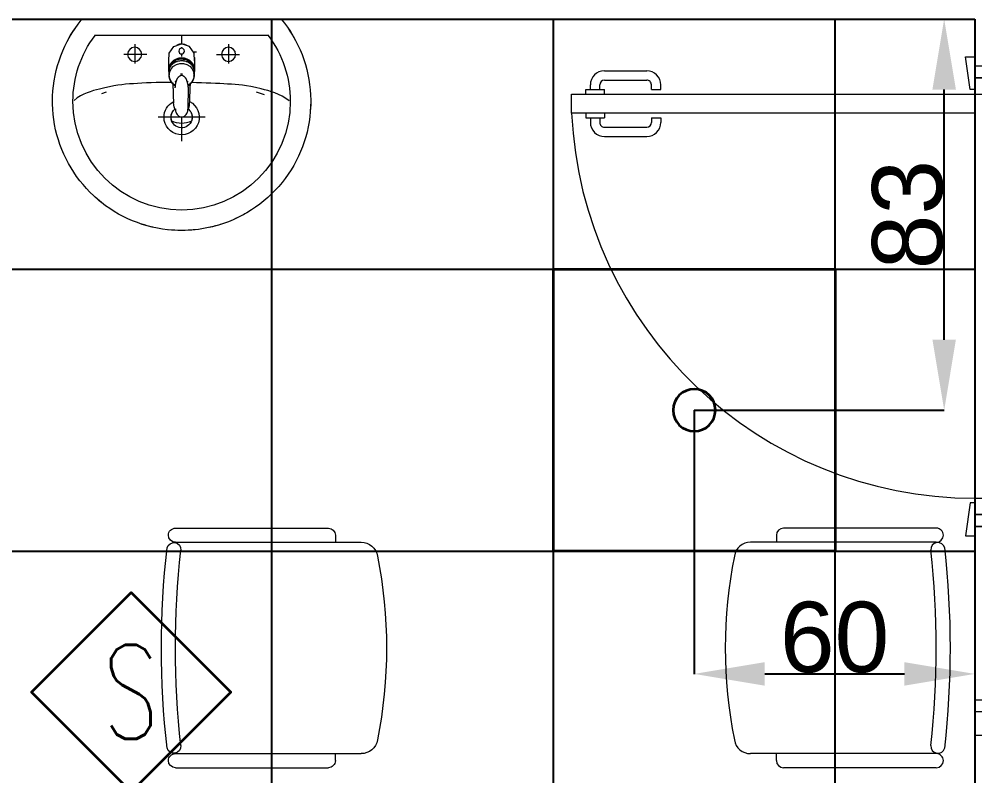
# Model space of a CAD drawing. Header units: inches. Extents: x -12418 to 57169, y -29325 to 19878.
# Drawn here: x 15662 to 17698, y -8879 to -7267 of the extents above; entities that cross this region are included whole.
import ezdxf
from ezdxf.enums import TextEntityAlignment as Align

# ---------------------------------------------------------------- set-up
doc = ezdxf.new("R2010")
doc.units = ezdxf.units.IN
doc.header["$LTSCALE"] = 25
doc.header["$MEASUREMENT"] = 0
doc.header["$PDMODE"] = 3
doc.layers.get('0').update_dxf_attribs({"color": 8})
doc.layers.get('Defpoints').update_dxf_attribs({"color": 8})
for name, color, linetype, lineweight in [('00-Ground Floor$0$Aluminum', 251, 'Continuous', 5), ('00-Ground Floor$0$LOADING', 253, 'Continuous', 5), ('00-Ground Floor$0$P-SANR-FIXT', 6, 'Continuous', 18), ('00-Ground Floor$0$P-SANR-FIXT-1', 6, 'Continuous', 13), ('00-Ground Floor$0$Walls', 251, 'Continuous', 5), ('00-Ground Floor$0$Wooden Joinery', 251, 'Continuous', 5), ('E-DIM', 6, 'Continuous', 18), ('E-LITE-CIRC-NUMB', 6, 'Continuous', 25), ('E-LITE-CLNG', 150, 'Continuous', 35), ('E-LITE-CTRL', 6, 'Continuous', 25), ('F-ALRM-CLNG @ 100', 33, 'Continuous', 35)]:
    doc.layers.add(name, color=color, linetype=linetype, lineweight=lineweight)
doc.layers.add('00-Ground Floor$0$False Ceiling', color=251, linetype='Continuous')
doc.styles.add('DC_Simplex', font='SIMPLEX.shx', dxfattribs={"width": 0.7})
doc.styles.get("Standard").update_dxf_attribs({"font": 'arial.ttf'})
doc.dimstyles.get("Standard").update_dxf_attribs({"dimtxt": 150, "dimasz": 150, "dimexe": 0.18, "dimexo": 0.0625, "dimgap": 1, "dimtad": 1, "dimdec": 0, "dimlfac": 0.1, "dimzin": 0, "dimdsep": 46, "dimtxsty": 'Standard', "dimcen": 0.09, "dimclrd": 256, "dimclrt": 7, "dimadec": 0, "dimazin": 0, "dimtfac": 1, "dimtdec": 0, "dimtofl": 0, "dimtmove": 0, "dimatfit": 3, "dimfxl": 1, "dimtolj": 1, "dimtzin": 0, "dimarcsym": 0})

# ---------------------------------------------------------------- blocks, each defined once
blk = doc.blocks.new('00-Ground Floor$0$A$C72370EFE')
at = {"layer": '00-Ground Floor$0$Wooden Joinery'}
for p, q in [((-0.01, -0.04), (-0.02, -0.04)), ((-0.01, -0.03), (-0.01, -0.07)), ((0, -0.03), (-0.01, -0.03)), ((0.04, -0.03), (0.05, -0.03)), ((0.05, -0.03), (0.05, -0.07)), ((0.05, -0.04), (0.06, -0.04)), ((-0.01, -0.06), (-0.02, -0.06)), ((0.05, -0.06), (0.06, -0.06)), ((-0.05, -0.07), (-0.05, -0.16)), ((-0.03, -0.07), (-0.03, -0.16)), ((0, -0.07), (-0.01, -0.07)), ((0.04, -0.07), (0.05, -0.07)), ((0.07, -0.07), (0.07, -0.16)), ((0.09, -0.07), (0.09, -0.16)), ((-0.01, -0.17), (-0.02, -0.17)), ((-0.01, -0.17), (-0.01, -0.19)), ((0.05, -0.17), (0.06, -0.17)), ((0.05, -0.17), (0.05, -0.19)), ((-0.01, -0.19), (-0.02, -0.19)), ((0.05, -0.19), (0.06, -0.19))]:
    blk.add_line(p, q, dxfattribs=at)
for centre, radius, start, end in [((-0.02, -0.07), 0.03, 90, 180), ((0.06, -0.07), 0.03, 0, 90), ((-0.02, -0.07), 0.01, 90, 180), ((0.06, -0.07), 0.01, 0, 90), ((-0.02, -0.16), 0.03, 180, 270), ((-0.02, -0.16), 0.01, 180, 270), ((0.06, -0.16), 0.01, 270, 0), ((0.06, -0.16), 0.03, 270, 0)]:
    blk.add_arc(centre, radius, start, end, dxfattribs=at)
blk = doc.blocks.new('00-Ground Floor$0$A$C5DAD61B4')
at = {"layer": '00-Ground Floor$0$Wooden Joinery'}
for points in [[(80, 959.1), (80, 969.1), (10, 979.1), (10, 959.1)], [(940, 959.1), (940, 969.1), (1010, 979.1), (1010, 959.1)], [(70, 859.1), (70, 849.1), (0, 839.1), (0, 859.1)], [(120, 859.1), (120, 0), (80, 0), (80, 859.1)], [(950, 859.1), (950, 849.1), (1020, 839.1), (1020, 859.1)]]:
    blk.add_lwpolyline(points, close=True, dxfattribs=at)
for points in [[(45, 859.1), (45, 959.1), (20, 959.1), (20, 859.1), (45, 859.1)], [(45, 859.1), (80, 859.1), (80, 899.1), (90, 899.1), (90, 959.1), (45, 959.1), (45, 859.1)], [(975, 859.1), (940, 859.1), (940, 899.1), (930, 899.1), (930, 959.1), (975, 959.1), (975, 859.1)], [(975, 859.1), (975, 959.1), (1000, 959.1), (1000, 859.1), (975, 859.1)]]:
    blk.add_lwpolyline(points, dxfattribs=at)
blk.add_arc((80, 859.1), 860, 272.666, 0, dxfattribs=at)
at = {"layer": '00-Ground Floor$0$Wooden Joinery', "xscale": 999.9999999998854, "yscale": 999.9999999998854, "zscale": 999.9999999998854, "rotation": 180}
blk.add_blockref('00-Ground Floor$0$A$C72370EFE', (120, 0), dxfattribs=at)
blk = doc.blocks.new('00-Ground Floor$0$FP_138-161_A_00_GFL_-0_080_Einreichung_Grundrisse_100')
at = {"layer": '00-Ground Floor$0$P-SANR-FIXT'}
blk.add_line((-0.0044, -0.0019), (-0.0045, -0.0021), dxfattribs=at)
at = {"layer": '00-Ground Floor$0$P-SANR-FIXT', "flags": 128}
blk.add_lwpolyline([(-0.0057, -0.0037), (-0.0058, -0.0039), (-0.006, -0.004)], dxfattribs=at)
blk = doc.blocks.new('00-Ground Floor$0$FP_139-161_A_00_GFL_-0_080_Einreichung_Grundrisse_100')
at = {"layer": '00-Ground Floor$0$P-SANR-FIXT'}
blk.add_line((0.0045, -0.0022), (0.0044, -0.002), dxfattribs=at)
at = {"layer": '00-Ground Floor$0$P-SANR-FIXT', "flags": 128}
blk.add_lwpolyline([(0.006, -0.004), (0.0059, -0.0039), (0.0057, -0.0038)], dxfattribs=at)
blk = doc.blocks.new('00-Ground Floor$0$IS_Ceraplus_B8204_BIM_BG _1_ - B8204AA - CERAPLUS single lever basin mixer with pop-up waste-V137-161_A_00_GFL_-0_080_Einreichung_Grundrisse_100')
at = {"layer": '00-Ground Floor$0$P-SANR-FIXT-1'}
h = blk.add_hatch(dxfattribs=at)
h.set_pattern_fill('FP_26', color=256, style=0, pattern_type=2)
h.set_pattern_definition([(225, (0.009, 0), (0.010607, -0.010607), []), (315, (0.009, 0), (0.010607, 0.010607), [])])
h.paths.add_polyline_path([(0.0056, -0.002), (0.0058, -0.0024), (0.0058, -0.0021)])
h.paths.add_polyline_path([(0.007, -0.0039), (0.0088, -0.0045), (0.0084, -0.0043)])
at = {"layer": '00-Ground Floor$0$LOADING'}
for p, q in [((-0.028, 0), (-0.028, -0.0281)), ((0.028, -0.0281), (0.028, 0)), ((-0.0274, -0.0337), (-0.0271, -0.0392)), ((-0.0262, -0.0282), (-0.0263, -0.0287)), ((0.0263, -0.0287), (0.0262, -0.0282)), ((0.0262, -0.0293), (0.0263, -0.0287)), ((0.0271, -0.0392), (0.0274, -0.0337)), ((-0.0137, -0.0512), (-0.0129, -0.0517)), ((0.0124, -0.052), (0.0133, -0.0515)), ((0.0185, -0.0618), (0.019, -0.0539)), ((0.019, -0.0539), (0.0188, -0.0561)), ((0.014, -0.0647), (0.0133, -0.1077))]:
    blk.add_line(p, q, dxfattribs=at)
at = {"layer": '00-Ground Floor$0$LOADING', "flags": 128}
for points in [[(-0.0272, -0.0069), (-0.0266, 0.009), (-0.0165, 0.0236), (0, 0.0291)], [(0.0272, -0.0069), (0.0266, 0.009), (0.0165, 0.0236), (0, 0.0291)], [(-0.0176, -0.0568), (-0.0224, -0.0513), (-0.0254, -0.0448), (-0.0264, -0.0376), (-0.0253, -0.0305), (-0.0222, -0.024), (-0.0172, -0.0186), (-0.0109, -0.0147), (-0.0037, -0.0127), (0.0037, -0.0127), (0.0109, -0.0147), (0.0172, -0.0186), (0.0222, -0.024), (0.0253, -0.0305), (0.0264, -0.0376), (0.0254, -0.0448), (0.0224, -0.0513), (0.0176, -0.0568)], [(-0.0271, -0.0393), (-0.027, -0.0403), (-0.0269, -0.0414), (-0.0267, -0.0424), (-0.0265, -0.0434), (-0.0262, -0.0444), (-0.0259, -0.0454), (-0.0255, -0.0464), (-0.0252, -0.0474), (-0.0247, -0.0484), (-0.0243, -0.0493), (-0.0238, -0.0502), (-0.0232, -0.0511), (-0.0226, -0.052), (-0.022, -0.0529), (-0.0214, -0.0537), (-0.0207, -0.0545), (-0.0199, -0.0553), (-0.0192, -0.0561), (-0.0184, -0.0568), (-0.0176, -0.0575), (-0.0173, -0.0577)], [(0.0173, -0.0577), (0.0181, -0.057), (0.0189, -0.0563), (0.0197, -0.0556), (0.0204, -0.0548), (0.0211, -0.054), (0.0218, -0.0532), (0.0224, -0.0523), (0.023, -0.0514), (0.0236, -0.0505), (0.0241, -0.0496), (0.0246, -0.0487), (0.025, -0.0477), (0.0254, -0.0467), (0.0258, -0.0458), (0.0261, -0.0448), (0.0264, -0.0437), (0.0266, -0.0427), (0.0268, -0.0417), (0.027, -0.0407), (0.0271, -0.0396), (0.0271, -0.0393)], [(-0.019, -0.0539), (-0.0185, -0.0615), (-0.0185, -0.0618)], [(-0.0162, -0.0579), (-0.0156, -0.058), (-0.0151, -0.0581), (-0.0146, -0.0583), (-0.0142, -0.0586), (-0.0139, -0.0588), (-0.0138, -0.0591)], [(-0.0138, -0.0591), (-0.0139, -0.0612), (-0.014, -0.0633)], [(0.0138, -0.0591), (0.0139, -0.0588), (0.0142, -0.0586), (0.0146, -0.0583), (0.0151, -0.0581), (0.0156, -0.058), (0.0162, -0.0579)], [(0.014, -0.0633), (0.0139, -0.0612), (0.0138, -0.0591)], [(0.0171, -0.0578), (0.0174, -0.0575), (0.0176, -0.0568)], [(-0.0181, -0.0728), (-0.0177, -0.083), (-0.0172, -0.0938)], [(0.0172, -0.0938), (0.0177, -0.083), (0.0181, -0.0728)], [(0.0184, -0.0651), (0.0184, -0.0652), (0.0184, -0.0652), (0.0184, -0.0652), (0.0184, -0.0654), (0.0184, -0.0655)], [(-0.0129, -0.1142), (-0.0124, -0.1161), (-0.0118, -0.1179), (-0.0109, -0.1197), (-0.0098, -0.1214), (-0.0084, -0.123), (-0.0067, -0.1244), (-0.0047, -0.1255), (-0.0025, -0.1263), (0, -0.1266)], [(0, -0.1266), (0.0025, -0.1263), (0.0047, -0.1255), (0.0067, -0.1244), (0.0084, -0.123), (0.0098, -0.1214), (0.0109, -0.1197), (0.0118, -0.1179), (0.0124, -0.1161), (0.0129, -0.1142)]]:
    blk.add_lwpolyline(points, dxfattribs=at)
at = {"layer": '00-Ground Floor$0$LOADING'}
for centre, radius, start, end in [((0, 0.0135), 0.00603, 0, 180), ((0, 0.0135), 0.00603, 180, 0), ((-0.009, 0), 0.005, 300, 315), ((0.009, 0), 0.005, 225, 240)]:
    blk.add_arc(centre, radius, start, end, dxfattribs=at)
for centre, major_axis, start_param, end_param in [((0, -0.0281), (-0.028, 0), 4.712389, 6.47291), ((0, -0.0287), (0.0267, 0), 1.570796, 3.036556), ((0, -0.0287), (0.0263, 0), 2.625648, 2.791756), ((0, -0.0287), (-0.0263, 0), 4.712389, 5.759587), ((0, -0.0281), (0.028, 0), 6.093357, 7.853982), ((0, -0.0287), (0.0267, 0), 0.105099, 1.570796), ((0, -0.0287), (0.0262, 0), 0.523599, 1.570796), ((0, -0.0287), (0.0262, 0), 0.349919, 0.515945), ((0, -0.0321), (0.0275, 0), 3.141823, 3.202701), ((0, -0.0321), (0.0275, 0), 3.239313, 3.439417), ((0, -0.0281), (0.028, 0), 3.371221, 3.483334), ((0, -0.0287), (0.0267, 0), 6.059374, 6.108652), ((0, -0.0321), (0.0275, 0), 5.985527, 6.185455), ((0, -0.0281), (0.028, 0), 5.94107, 6.05344), ((0, -0.0321), (0.0275, 0), 6.222066, 6.282955), ((0, -0.0312), (0.0248, 0), 4.111947, 4.191073), ((0, -0.0281), (0.028, 0), 4.202431, 4.259552), ((0, -0.0287), (0.0263, 0), 4.169225, 4.2325), ((0, -0.0281), (0.028, 0), 5.172057, 5.222265)]:
    blk.add_ellipse(centre, major_axis=major_axis, ratio=0.961262, start_param=start_param, end_param=end_param, dxfattribs=at)
for points, knots in [([(-0.0215, -0.0162), (-0.0216, -0.0163), (-0.0219, -0.0167), (-0.0227, -0.0177), (-0.0238, -0.0192), (-0.0249, -0.0211), (-0.0258, -0.0231), (-0.0266, -0.0253), (-0.0273, -0.0282), (-0.0275, -0.0305), (-0.0275, -0.0321)], [0.7859035, 0.7859035, 0.7859035, 0.7859035, 0.7916667, 0.8055556, 0.8333333, 0.8611111, 0.8888889, 0.9166667, 0.9444444, 1, 1, 1, 1]), ([(0.021, -0.0157), (0.0208, -0.0154), (0.0203, -0.0149), (0.0192, -0.0139), (0.0177, -0.0127), (0.0161, -0.0117), (0.0148, -0.0109), (0.0138, -0.0104), (0.0127, -0.0099), (0.0113, -0.0093), (0.0087, -0.0084), (0.0048, -0.0075), (0, -0.0071), (-0.0048, -0.0075), (-0.0087, -0.0084), (-0.0113, -0.0093), (-0.0127, -0.0099), (-0.0138, -0.0104), (-0.0148, -0.0109), (-0.0161, -0.0117), (-0.0177, -0.0127), (-0.0191, -0.0139), (-0.0202, -0.0149), (-0.0208, -0.0154), (-0.021, -0.0157)], [0.2222222, 0.2222222, 0.2222222, 0.2222222, 0.2361111, 0.25, 0.2777778, 0.3055556, 0.3194444, 0.3333333, 0.3472222, 0.3611111, 0.3888889, 0.4444444, 0.5, 0.5555556, 0.6111111, 0.6388889, 0.6527778, 0.6666667, 0.6805556, 0.6944444, 0.7222222, 0.75, 0.7638889, 0.7777778, 0.7777778, 0.7777778, 0.7777778]), ([(0.0275, -0.0321), (0.0275, -0.0305), (0.0273, -0.0282), (0.0266, -0.0253), (0.0258, -0.0231), (0.0249, -0.0211), (0.0238, -0.0192), (0.0227, -0.0177), (0.0219, -0.0167), (0.0216, -0.0163), (0.0215, -0.0162)], [0, 0, 0, 0, 0.0555556, 0.0833333, 0.1111111, 0.1388889, 0.1666667, 0.1944444, 0.2083333, 0.2142181, 0.2142181, 0.2142181, 0.2142181]), ([(0, -0.0378), (-0.0005, -0.038), (-0.0012, -0.0384), (-0.0021, -0.0389), (-0.0028, -0.0393), (-0.0035, -0.0397), (-0.0042, -0.04), (-0.0049, -0.0405), (-0.0055, -0.0409), (-0.0061, -0.0414), (-0.0067, -0.0419), (-0.0072, -0.0424), (-0.0078, -0.0429), (-0.0083, -0.0435), (-0.0088, -0.0441), (-0.0092, -0.0446), (-0.0096, -0.0452), (-0.01, -0.0459), (-0.0103, -0.0466), (-0.0105, -0.0472), (-0.0107, -0.0477), (-0.0108, -0.0481), (-0.0109, -0.0484), (-0.0111, -0.0489), (-0.0114, -0.0497), (-0.0118, -0.0509), (-0.0122, -0.0521), (-0.0124, -0.053), (-0.0126, -0.0537), (-0.0128, -0.0544), (-0.0129, -0.0552), (-0.0131, -0.0559), (-0.0132, -0.0566), (-0.0134, -0.0572), (-0.0136, -0.0581), (-0.0137, -0.0587), (-0.0138, -0.0591)], [0, 0, 0, 0, 0.055556, 0.083333, 0.111111, 0.138889, 0.166667, 0.194444, 0.222222, 0.25, 0.277778, 0.305556, 0.333333, 0.361111, 0.388889, 0.416667, 0.444444, 0.472222, 0.5, 0.527778, 0.541667, 0.555556, 0.569444, 0.583333, 0.611111, 0.666667, 0.722222, 0.75, 0.777778, 0.805556, 0.833333, 0.861111, 0.888889, 0.916667, 0.944444, 1, 1, 1, 1]), ([(0, -0.0357), (-0.0006, -0.0357), (-0.0013, -0.0357), (-0.002, -0.0357), (-0.0022, -0.0357)], [0, 0, 0, 0, 0.1, 0.1298359, 0.1298359, 0.1298359, 0.1298359]), ([(0.0022, -0.0357), (0.002, -0.0357), (0.0013, -0.0357), (0.0006, -0.0357), (0, -0.0357)], [0.8701578, 0.8701578, 0.8701578, 0.8701578, 0.9, 1, 1, 1, 1]), ([(0.0138, -0.0591), (0.0137, -0.0587), (0.0136, -0.0581), (0.0134, -0.0572), (0.0132, -0.0566), (0.0131, -0.0559), (0.0129, -0.0552), (0.0128, -0.0544), (0.0126, -0.0537), (0.0124, -0.053), (0.0122, -0.0521), (0.0118, -0.0509), (0.0114, -0.0497), (0.0111, -0.0489), (0.0109, -0.0484), (0.0108, -0.0481), (0.0107, -0.0477), (0.0105, -0.0472), (0.0103, -0.0466), (0.01, -0.0459), (0.0096, -0.0452), (0.0092, -0.0446), (0.0088, -0.0441), (0.0083, -0.0435), (0.0078, -0.0429), (0.0072, -0.0424), (0.0067, -0.0419), (0.0061, -0.0414), (0.0055, -0.0409), (0.0049, -0.0405), (0.0042, -0.04), (0.0035, -0.0397), (0.0028, -0.0393), (0.0021, -0.0389), (0.0012, -0.0384), (0.0005, -0.038), (0, -0.0378)], [0, 0, 0, 0, 0.055556, 0.083333, 0.111111, 0.138889, 0.166667, 0.194444, 0.222222, 0.25, 0.277778, 0.333333, 0.388889, 0.416667, 0.430556, 0.444444, 0.458333, 0.472222, 0.5, 0.527778, 0.555556, 0.583333, 0.611111, 0.638889, 0.666667, 0.694444, 0.722222, 0.75, 0.777778, 0.805556, 0.833333, 0.861111, 0.888889, 0.916667, 0.944444, 1, 1, 1, 1]), ([(-0.0188, -0.0538), (-0.0188, -0.0547), (-0.0186, -0.0582), (-0.0185, -0.0619), (-0.0184, -0.0646)], [0.6724021, 0.6724021, 0.6724021, 0.6724021, 0.75, 1, 1, 1, 1]), ([(-0.0162, -0.0579), (-0.0162, -0.0578), (-0.0163, -0.0578), (-0.0165, -0.0577), (-0.0166, -0.0575), (-0.0167, -0.0574), (-0.0169, -0.0573), (-0.017, -0.0572), (-0.0172, -0.0571), (-0.0173, -0.057), (-0.0175, -0.0569), (-0.0176, -0.0568)], [0, 0, 0, 0, 0.1, 0.2, 0.3, 0.4, 0.5, 0.6, 0.7, 0.8, 1, 1, 1, 1]), ([(-0.0148, -0.0587), (-0.015, -0.0586), (-0.0159, -0.0583), (-0.0167, -0.058), (-0.0172, -0.0578)], [0.8, 0.8, 0.8, 0.8, 0.85, 1, 1, 1, 1]), ([(0.0141, -0.0613), (0.0141, -0.0611), (0.0143, -0.0608), (0.0145, -0.0604), (0.0148, -0.06), (0.0151, -0.0596), (0.0153, -0.0594), (0.0155, -0.0592), (0.0156, -0.059), (0.0158, -0.0588), (0.016, -0.0587), (0.0163, -0.0585), (0.0165, -0.0583), (0.0166, -0.0582)], [0.3333333, 0.3333333, 0.3333333, 0.3333333, 0.4166667, 0.5, 0.5833333, 0.6666667, 0.7083333, 0.75, 0.7916667, 0.8333333, 0.875, 0.9166667, 1, 1, 1, 1]), ([(0.0176, -0.0568), (0.0175, -0.0569), (0.0173, -0.057), (0.0172, -0.0571), (0.017, -0.0572), (0.0169, -0.0573), (0.0167, -0.0574), (0.0166, -0.0575), (0.0165, -0.0577), (0.0163, -0.0578), (0.0162, -0.0578), (0.0162, -0.0579)], [0, 0, 0, 0, 0.2, 0.3, 0.4, 0.5, 0.6, 0.7, 0.8, 0.9, 1, 1, 1, 1]), ([(0.0184, -0.0646), (0.0185, -0.0619), (0.0186, -0.0582), (0.0188, -0.0547), (0.0188, -0.0538)], [0, 0, 0, 0, 0.25, 0.3275586, 0.3275586, 0.3275586, 0.3275586]), ([(-0.0131, -0.1116), (-0.0132, -0.1115), (-0.0135, -0.1109), (-0.0141, -0.1099), (-0.0147, -0.1086), (-0.0153, -0.1072), (-0.0159, -0.1053), (-0.0167, -0.1021), (-0.0171, -0.0992), (-0.0171, -0.0973)], [0.4856715, 0.4856715, 0.4856715, 0.4856715, 0.5, 0.55, 0.6, 0.65, 0.7, 0.8, 1, 1, 1, 1]), ([(0.0131, -0.1116), (0.0133, -0.1113), (0.0137, -0.1106), (0.0142, -0.1096), (0.0147, -0.1084), (0.0153, -0.1072), (0.0159, -0.1053), (0.0167, -0.1021), (0.0171, -0.0992), (0.0171, -0.0973)], [-0.5143371, -0.5143371, -0.5143371, -0.5143371, -0.475, -0.4375, -0.4, -0.35, -0.3, -0.2, 0, 0, 0, 0]), ([(-0.0132, -0.1091), (-0.0132, -0.1096), (-0.0132, -0.1103), (-0.0132, -0.1111), (-0.0132, -0.1115), (-0.0132, -0.1118), (-0.0131, -0.1122), (-0.0131, -0.1125), (-0.0131, -0.1128), (-0.0131, -0.1131), (-0.013, -0.1134), (-0.013, -0.1138), (-0.0129, -0.1141), (-0.0129, -0.1142)], [0.2, 0.2, 0.2, 0.2, 0.4, 0.5, 0.55, 0.6, 0.65, 0.7, 0.75, 0.8, 0.85, 0.9, 1, 1, 1, 1]), ([(0.0129, -0.1142), (0.0129, -0.1141), (0.013, -0.1138), (0.013, -0.1134), (0.0131, -0.1131), (0.0131, -0.1128), (0.0131, -0.1125), (0.0131, -0.1122), (0.0132, -0.1118), (0.0132, -0.1115), (0.0132, -0.1111), (0.0132, -0.1103), (0.0132, -0.1096), (0.0132, -0.1091)], [0, 0, 0, 0, 0.1, 0.15, 0.2, 0.25, 0.3, 0.35, 0.4, 0.45, 0.5, 0.6, 0.8, 0.8, 0.8, 0.8])]:
    blk.add_open_spline(points, degree=3, knots=knots, dxfattribs=at)
for points in [[(-0.0172, -0.0578), (-0.0171, -0.0578), (-0.0169, -0.058), (-0.0167, -0.0581), (-0.0166, -0.0582)], [(-0.0162, -0.0579), (-0.0162, -0.0579), (-0.0164, -0.0581), (-0.0165, -0.0582), (-0.0166, -0.0583), (-0.0166, -0.0582), (-0.0166, -0.0582)], [(-0.0166, -0.0582), (-0.0163, -0.0585), (-0.0156, -0.059), (-0.0148, -0.0599), (-0.0142, -0.0609), (-0.0139, -0.0617), (-0.0138, -0.0621)], [(0.0172, -0.0578), (0.0168, -0.0579), (0.0158, -0.0583), (0.0147, -0.0587), (0.0141, -0.059)], [(0.0166, -0.0582), (0.0166, -0.0582), (0.0166, -0.0583), (0.0165, -0.0582), (0.0164, -0.0581), (0.0162, -0.0579), (0.0162, -0.0579)], [(0.0166, -0.0582), (0.0167, -0.0582), (0.0168, -0.0581), (0.0169, -0.058), (0.0169, -0.058)], [(0.0169, -0.058), (0.017, -0.0579), (0.0171, -0.0579), (0.0171, -0.0578)], [(-0.0184, -0.0646), (-0.0183, -0.0659), (-0.0182, -0.0684), (-0.0181, -0.0709), (-0.0181, -0.0721)], [(-0.014, -0.0633), (-0.014, -0.0633), (-0.014, -0.0633), (-0.014, -0.0633)], [(-0.014, -0.0646), (-0.014, -0.0644), (-0.014, -0.064), (-0.014, -0.0635), (-0.014, -0.0633)], [(0.014, -0.0633), (0.014, -0.0633), (0.014, -0.0633), (0.014, -0.0633)], [(0.014, -0.0633), (0.014, -0.0635), (0.014, -0.064), (0.014, -0.0644), (0.014, -0.0647)], [(0.0181, -0.0721), (0.0181, -0.0709), (0.0182, -0.0684), (0.0183, -0.0659), (0.0184, -0.0646)], [(-0.0172, -0.0938), (-0.0172, -0.0944), (-0.0172, -0.0956), (-0.0171, -0.0967), (-0.0171, -0.0973)], [(0.0171, -0.0973), (0.0171, -0.0967), (0.0172, -0.0956), (0.0172, -0.0944), (0.0172, -0.0938)]]:
    blk.add_open_spline(points, degree=3, dxfattribs=at)
for name in ['00-Ground Floor$0$FP_138-161_A_00_GFL_-0_080_Einreichung_Grundrisse_100', '00-Ground Floor$0$FP_139-161_A_00_GFL_-0_080_Einreichung_Grundrisse_100']:
    blk.add_blockref(name, (0, 0), dxfattribs=at)
blk = doc.blocks.new('00-Ground Floor$0$_100_WB_KER_REN_55x45x18 - _100_WB_KER_REN_55x45x18-V63-161_A_00_GFL_-0_080_Einreichung_Grundrisse_100')
at = {"layer": '00-Ground Floor$0$LOADING'}
for p, q in [((-0.2075, 0.225), (-0.2075, 0.2227)), ((0.2074, 0.225), (-0.2074, 0.225)), ((0.2075, 0.2227), (0.2075, 0.225)), ((-0.1855, 0.1899), (0.1855, 0.1899)), ((0, 0.1899), (0, 0.1724)), ((-0.1, 0.172), (-0.1, 0.1303)), ((0, 0.1656), (0, 0.1628)), ((0.1, 0.172), (0.1, 0.1303)), ((-0.0744, 0.15), (-0.1234, 0.15)), ((-0.0259, 0.155), (-0.0315, 0.155)), ((0, 0.1509), (0, 0.1454)), ((0.026, 0.155), (0.0248, 0.155)), ((0.0744, 0.15), (0.1234, 0.15)), ((0, 0.1422), (0, 0.1399)), ((-0.1763, 0.0637), (-0.1598, 0.0692)), ((0.1605, 0.0691), (0.1707, 0.0656)), ((-0.05, 0.0161), (0.05, 0.0161)), ((0, 0.0168), (0, -0.0348))]:
    blk.add_line(p, q, dxfattribs=at)
at = {"layer": '00-Ground Floor$0$LOADING', "flags": 128}
for points in [[(-0.2121, 0.225), (-0.219, 0.2164), (-0.2254, 0.2075), (-0.2316, 0.1983), (-0.2373, 0.189), (-0.2427, 0.1794), (-0.2476, 0.1696), (-0.2522, 0.1596), (-0.2564, 0.1494), (-0.2602, 0.1391), (-0.2635, 0.1286), (-0.2665, 0.118), (-0.269, 0.1073), (-0.271, 0.0965), (-0.2727, 0.0856), (-0.2739, 0.0747), (-0.2747, 0.0637), (-0.275, 0.0527), (-0.275, 0.05)], [(0.275, 0.05), (0.2748, 0.061), (0.2741, 0.072), (0.273, 0.0829), (0.2715, 0.0938), (0.2695, 0.1046), (0.2671, 0.1154), (0.2643, 0.126), (0.261, 0.1365), (0.2574, 0.1469), (0.2533, 0.1571), (0.2488, 0.1671), (0.2439, 0.177), (0.2387, 0.1866), (0.233, 0.1961), (0.227, 0.2053), (0.2206, 0.2142), (0.2138, 0.2229), (0.2121, 0.225)], [(-0.275, 0.05), (-0.2748, 0.039), (-0.2741, 0.028), (-0.273, 0.0171), (-0.2715, 0.0062), (-0.2695, -0.0046), (-0.2671, -0.0154), (-0.2643, -0.026), (-0.261, -0.0365), (-0.2574, -0.0469), (-0.2533, -0.0571), (-0.2488, -0.0671), (-0.2439, -0.077), (-0.2387, -0.0866), (-0.233, -0.0961), (-0.227, -0.1053), (-0.2206, -0.1142), (-0.2138, -0.1229), (-0.2067, -0.1313), (-0.1993, -0.1395), (-0.1916, -0.1473), (-0.1836, -0.1548), (-0.1752, -0.162), (-0.1666, -0.1688), (-0.1577, -0.1753), (-0.1486, -0.1814), (-0.1392, -0.1872), (-0.1296, -0.1925), (-0.1198, -0.1975), (-0.1098, -0.2021), (-0.0996, -0.2063), (-0.0893, -0.2101), (-0.0788, -0.2135), (-0.0682, -0.2164), (-0.0575, -0.2189), (-0.0467, -0.221), (-0.0359, -0.2227), (-0.0249, -0.2239), (-0.014, -0.2246), (-0.003, -0.225), (0.008, -0.2249), (0.019, -0.2243), (0.03, -0.2234), (0.0409, -0.2219), (0.0517, -0.2201), (0.0625, -0.2178), (0.0731, -0.2151), (0.0837, -0.212), (0.0941, -0.2084), (0.1043, -0.2044), (0.1144, -0.2001), (0.1243, -0.1953), (0.1341, -0.1901), (0.1436, -0.1846), (0.1528, -0.1786), (0.1618, -0.1723), (0.1706, -0.1657), (0.1791, -0.1587), (0.1873, -0.1514), (0.1952, -0.1437), (0.2028, -0.1358), (0.21, -0.1275), (0.217, -0.119), (0.2236, -0.1101), (0.2298, -0.1011), (0.2356, -0.0918), (0.2411, -0.0822), (0.2462, -0.0725), (0.2509, -0.0625), (0.2552, -0.0524), (0.2591, -0.0421), (0.2626, -0.0317), (0.2656, -0.0211), (0.2683, -0.0104), (0.2705, 0.0003), (0.2722, 0.0112), (0.2736, 0.0221), (0.2745, 0.0331), (0.2749, 0.0441), (0.275, 0.05)]]:
    blk.add_lwpolyline(points, dxfattribs=at)
at = {"layer": '00-Ground Floor$0$LOADING'}
for centre in [(-0.1, 0.15), (0.1, 0.15)]:
    blk.add_circle(centre, 0.015, dxfattribs=at)
for centre, radius, start, end in [((0, 0.05), 0.275, 140.4788, 141.2381), ((0, 0.05), 0.275, 38.7619, 39.5212), ((0, 0.05), 0.275, 145.9324, 150.3591), ((0, 0.05), 0.275, 29.6409, 34.0676), ((0, 0.05), 0.2315, 142.8209, 180), ((0, 0.05), 0.2315, 0, 37.1791), ((0, 0.155), 0.0175, 54.0899, 125.9101), ((0, 0.155), 0.0175, 68.869, 83.8798), ((0, 0.155), 0.0175, 251.9463, 258.2346), ((0, 0.05), 0.275, 180, 183.6225), ((0, 0.05), 0.2315, 180, 0), ((0, 0.0161), 0.0375, 117.1305, 0), ((0, 0.0161), 0.0375, 0, 61.4146), ((0, 0.0161), 0.0225, 129.5025, 0), ((0, 0.0161), 0.0225, 156.725, 162.0134), ((0, 0.0161), 0.0225, 138.0808, 143.3939), ((0, 0.0161), 0.0225, 0, 51.4286), ((0, 0.0161), 0.0225, 36.616, 41.9265), ((0, 0.0161), 0.0225, 17.9887, 23.276), ((0, 0.0161), 0.0225, 180, 193.3417), ((0, 0.0161), 0.0225, 197.0466, 201.508), ((0, 0.05), 0.047, 243.4433, 296.5567), ((0, 0.0161), 0.0225, 338.492, 342.9534), ((0, 0.0161), 0.0225, 346.6583, 0), ((0, 0.05), 0.275, 307.6689, 312), ((0, 0.05), 0.275, 240, 245.6589), ((0, 0.05), 0.275, 252, 257.5535), ((0, 0.05), 0.275, 264, 276), ((0, 0.05), 0.275, 282.9241, 288)]:
    blk.add_arc(centre, radius, start, end, dxfattribs=at)
for points, knots in [([(-0.2074, 0.225), (-0.2078, 0.225), (-0.2086, 0.225), (-0.2095, 0.225), (-0.2102, 0.225), (-0.2106, 0.225), (-0.2109, 0.225), (-0.2111, 0.225), (-0.2114, 0.225), (-0.2116, 0.225), (-0.2118, 0.225), (-0.2119, 0.225), (-0.2119, 0.225)], [-1, -1, -1, -1, -0.8333333, -0.6666667, -0.5833333, -0.5, -0.4583333, -0.4166667, -0.3333333, -0.2916667, -0.25, -0.1666667, -0.1666667, -0.1666667, -0.1666667]), ([(0.2119, 0.225), (0.2119, 0.225), (0.2118, 0.225), (0.2116, 0.225), (0.2114, 0.225), (0.2111, 0.225), (0.2109, 0.225), (0.2106, 0.225), (0.2102, 0.225), (0.2095, 0.225), (0.2086, 0.225), (0.2078, 0.225), (0.2074, 0.225)], [-0.8333333, -0.8333333, -0.8333333, -0.8333333, -0.75, -0.7083333, -0.6666667, -0.5833333, -0.5416667, -0.5, -0.4166667, -0.3333333, -0.1666667, 0, 0, 0, 0]), ([(-0.0037, 0.1721), (-0.0046, 0.1719), (-0.0064, 0.1714), (-0.0081, 0.1705), (-0.009, 0.17)], [0.5653198, 0.5653198, 0.5653198, 0.5653198, 0.6111111, 0.6666667, 0.6666667, 0.6666667, 0.6666667]), ([(0.009, 0.17), (0.0086, 0.1703), (0.0077, 0.1708), (0.0059, 0.1715), (0.0046, 0.1719), (0.0037, 0.1721)], [0.3333333, 0.3333333, 0.3333333, 0.3333333, 0.3611111, 0.3888889, 0.4346482, 0.4346482, 0.4346482, 0.4346482]), ([(-0.2294, 0.0509), (-0.2103, 0.066), (-0.1431, 0.0839), (-0.1084, 0.0863), (-0.0496, 0.0893), (-0.0206, 0.0899)], [0.0392191, 0.0392191, 0.0392191, 0.0392191, 0.1715289, 0.4228457, 0.6475389, 0.6475389, 0.6475389, 0.6475389]), ([(0.0209, 0.0903), (0.0512, 0.0901), (0.1113, 0.0879), (0.1514, 0.0828), (0.2115, 0.0665), (0.2292, 0.052)], [0.7533082, 0.7533082, 0.7533082, 0.7533082, 0.9865548, 1.235629, 1.3638988, 1.3638988, 1.3638988, 1.3638988]), ([(-0.0141, 0.0337), (-0.0162, 0.0319), (-0.0207, 0.0267), (-0.0225, 0.02), (-0.0225, 0.0161)], [0.7144203, 0.7144203, 0.7144203, 0.7144203, 0.8333333, 1, 1, 1, 1]), ([(0.0225, 0.0161), (0.0225, 0.0187), (0.0216, 0.0239), (0.0182, 0.0298), (0.0152, 0.0327), (0.0141, 0.0337)], [0, 0, 0, 0, 0.1111111, 0.2222222, 0.285568, 0.285568, 0.285568, 0.285568])]:
    blk.add_open_spline(points, degree=3, knots=knots, dxfattribs=at)
for points in [[(-0.2075, 0.2227), (-0.2075, 0.2231), (-0.2075, 0.2235), (-0.2075, 0.2239)], [(0.2075, 0.2239), (0.2075, 0.2235), (0.2075, 0.2231), (0.2075, 0.2227)], [(-0.1852, 0.1899), (-0.1853, 0.1899), (-0.1854, 0.1899), (-0.1855, 0.1899)], [(0.1855, 0.1899), (0.1854, 0.1899), (0.1853, 0.1899), (0.1852, 0.1899)], [(-0.0009, 0.1725), (-0.0013, 0.1725), (-0.0018, 0.1724), (-0.0022, 0.1724)], [(0.0022, 0.1724), (0.0018, 0.1724), (0.0013, 0.1725), (0.0009, 0.1725)], [(-0.0225, 0.0161), (-0.0225, 0.0147), (-0.0222, 0.012), (-0.0215, 0.0093), (-0.021, 0.008)], [(0.021, 0.008), (0.0215, 0.0093), (0.0222, 0.012), (0.0225, 0.0147), (0.0225, 0.0161)]]:
    blk.add_open_spline(points, degree=3, dxfattribs=at)
at = {"layer": '00-Ground Floor$0$LOADING', "xscale": -1, "rotation": 5.088887490341627e-12}
blk.add_blockref('00-Ground Floor$0$IS_Ceraplus_B8204_BIM_BG _1_ - B8204AA - CERAPLUS single lever basin mixer with pop-up waste-V137-161_A_00_GFL_-0_080_Einreichung_Grundrisse_100', (0, 0.1434), dxfattribs=at)
blk = doc.blocks.new('00-Ground Floor$0$GF21016-P')
at = {"layer": '00-Ground Floor$0$LOADING', "extrusion": (-1.24384e-09, -1.20261e-09, -1)}
for p, q in [((0.0128, 0.0179), (0.0128, 0.4136)), ((0.4628, 0.0179), (0.4628, 0.4136)), ((-0.0022, 0.3585), (0.0128, 0.3585)), ((0.4778, 0.3585), (0.4628, 0.3585)), ((-0.0172, 0.0179), (-0.0172, 0.3435)), ((0.4928, 0.0179), (0.4928, 0.3435)), ((0.4778, 0.0029), (0.4778, 0.0029))]:
    blk.add_line(p, q, dxfattribs=at)
for centre, radius, start, end in [((-0.2378, -0.5362), 1.0036, 78.7568, 101.2432), ((-0.0478, 0.4136), 0.035, 0, 80.6557), ((-0.4278, 0.4136), 0.035, 99.3443, 180), ((0.0022, 0.3435), 0.015, 0, 90), ((-0.4778, 0.3435), 0.015, 90, 180), ((-0.0284, 0.0145), 0.015, 284.3864, 95.5209), ((-0.2378, 1.8928), 1.8749, 263.6341, 276.3659), ((-0.4471, 0.0145), 0.015, 84.4791, 255.6136), ((0.0022, 0.0179), 0.015, 270, 0), ((0.0022, 0.0179), 0.015, 180, 270), ((-0.2378, 1.8734), 1.8855, 263.5119, 276.4881), ((-0.4778, 0.0179), 0.015, 270, 0), ((-0.4778, 0.0179), 0.015, 180, 270)]:
    blk.add_arc(centre, radius, start, end, dxfattribs=at)
blk = doc.blocks.new('00-Ground Floor$0$A$C37be4daf')
at = {"layer": '00-Ground Floor$0$Aluminum'}
for p, q in [((1416, 598.2), (216, 598.2)), ((241, 498.2), (241, 598.2)), ((291, 548.2), (291, 598.2)), ((1341, 548.2), (1341, 598.2)), ((1391, 498.2), (1391, 598.2)), ((291, 573.2), (1341, 573.2)), ((1391, 548.2), (241, 548.2)), ((1416, 498.2), (216, 498.2))]:
    blk.add_line(p, q, dxfattribs=at)
at = {"layer": '00-Ground Floor$0$Walls'}
for p, q in [((216, 498.2), (216, 598.2)), ((1416, 498.2), (1416, 598.2))]:
    blk.add_line(p, q, dxfattribs=at)
blk = doc.blocks.new('00-Ground Floor$0$A$Ce9e1c4c3')
at = {"layer": '00-Ground Floor$0$False Ceiling', "color": 254}
for p, q in [((-85802.1, -7267.4, 0), (-82302.3, -7267.4, 0)), ((-82302.3, -7267.4, 0), (-82302.3, -10267.4, 0))]:
    blk.add_line(p, q, dxfattribs=at)
at = {"layer": '00-Ground Floor$0$False Ceiling', "color": 254, "linetype": 'Continuous'}
for p, q in [((-83800, -10267.4), (-83800, -7267.4)), ((-83200, -10267.4), (-83200, -7267.4)), ((-82600, -10267.4), (-82600, -7267.4)), ((-85802.1, -7800), (-82302.3, -7800)), ((-85802.1, -8400), (-82302.3, -8400))]:
    blk.add_line(p, q, dxfattribs=at)
blk = doc.blocks.new('00-Ground Floor')
at = {"layer": '00-Ground Floor$0$Walls'}
for p, q in [((14197.9, -7267.4, 0), (17697.7, -7267.4, 0)), ((17697.7, -7367.4, 0), (17697.7, -7267.4, 0)), ((17697.7, -8347.4, 0), (17797.7, -8347.4, 0)), ((17697.7, -10267.4, 0), (17697.7, -8367.4, 0))]:
    blk.add_line(p, q, dxfattribs=at)
at = {"rotation": 90}
blk.add_blockref('00-Ground Floor$0$A$C37be4daf', (18296, -10133.4, 0), dxfattribs=at)
at = {"layer": '00-Ground Floor$0$False Ceiling', "color": 254}
blk.add_blockref('00-Ground Floor$0$A$Ce9e1c4c3', (100000, 0), dxfattribs=at)
at = {"layer": '00-Ground Floor$0$LOADING', "xscale": -1000, "yscale": 1000, "zscale": 1000}
blk.add_blockref('00-Ground Floor$0$_100_WB_KER_REN_55x45x18 - _100_WB_KER_REN_55x45x18-V63-161_A_00_GFL_-0_080_Einreichung_Grundrisse_100', (16008.1, -7492.4, 0), dxfattribs=at)
at = {"layer": '00-Ground Floor$0$LOADING', "extrusion": (2.24019e-05, -2.67576e-11, 1), "xscale": 1000.000000000006, "yscale": 1000.000000000006, "zscale": -1000.000000000002, "rotation": 269.9999748876472}
blk.add_blockref('00-Ground Floor$0$GF21016-P', (15977.1, -8368.5, 0.4), dxfattribs=at)
at = {"layer": '00-Ground Floor$0$LOADING', "extrusion": (-2.24019e-05, -2.67576e-11, 1), "xscale": -1000.000000000005, "yscale": 1000.000000000005, "zscale": -1000.000000000005, "rotation": 90.00002511235276}
blk.add_blockref('00-Ground Floor$0$GF21016-P', (17633.5, -8368.5, -0.4), dxfattribs=at)
at = {"layer": '00-Ground Floor$0$Wooden Joinery', "rotation": 270}
blk.add_blockref('00-Ground Floor$0$A$C5DAD61B4', (16838.7, -7347.4, 0), dxfattribs=at)
blk = doc.blocks.new('*U13')
blk.add_lwpolyline([(-300, 300), (-300, -300), (300, -300), (300, 300)], close=True)
blk.add_circle((0, 0), 45)
at = {"layer": 'E-LITE-CIRC-NUMB', "style": 'DC_Simplex', "width": 0.7, "flags": 8}
blk.add_attdef('CIRCUIT', text='', height=200, rotation=0, dxfattribs=at).set_placement((-473.9, 300), align=Align.RIGHT)
at = {"layer": 'E-LITE-CTRL', "style": 'DC_Simplex', "width": 0.7, "flags": 8}
blk.add_attdef('CONTROL', (1118.9, -935), '', height=200, rotation=360, dxfattribs=at)
blk = doc.blocks.new('A$C5CF53093')
blk.add_lwpolyline([(0, -212.1), (-212.1, 0), (0, 212.1), (212.1, 0)], close=True)
blk = doc.blocks.new('*U206')
at = {"xscale": 0.01, "yscale": 0.01, "zscale": 0.01}
blk.add_blockref('A$C5CF53093', (0.007, -0.007), dxfattribs=at)
at = {"color": 6, "style": 'DC_Simplex', "width": 0.7, "flags": 8}
blk.add_attdef('TYPE', text='', height=2, rotation=360, dxfattribs=at).set_placement((0, 0), align=Align.MIDDLE_CENTER)
blk = doc.blocks.new('*D504')
at = {"layer": 'Defpoints', "color": 0, "transparency": 16777216}
for p in [(17100, -7267.4, 0), (17632.3, -7267.4), (17100, -8100)]:
    blk.add_point(p, dxfattribs=at)
at = {"layer": 'E-DIM', "color": 0, "lineweight": -2, "transparency": 16777216}
for p, q in [((17100.1, -7267.4), (17632.5, -7267.4)), ((17100.1, -8100), (17632.5, -8100))]:
    blk.add_line(p, q, dxfattribs=at)
at = {"layer": 'E-DIM', "lineweight": -2, "transparency": 16777216}
blk.add_line((17632.3, -7950), (17632.3, -7417.4), dxfattribs=at)
at = {"layer": 'E-DIM', "transparency": 16777216}
for points in [[(17607.3, -7417.4), (17657.3, -7417.4), (17632.3, -7267.4)], [(17607.3, -7950), (17657.3, -7950), (17632.3, -8100)]]:
    blk.add_solid(points, dxfattribs=at)
at = {"layer": 'E-DIM', "color": 7, "transparency": 16777216, "insert": (17554.7, -7683.7), "char_height": 150, "attachment_point": 5, "rotation": 90}
blk.add_mtext('\\A1;83', dxfattribs=at)
blk = doc.blocks.new('*D505')
at = {"layer": 'Defpoints', "color": 0, "transparency": 16777216}
for p in [(17100, -8100), (17697.7, -8100, 0), (17697.7, -8661.6)]:
    blk.add_point(p, dxfattribs=at)
at = {"layer": 'E-DIM', "color": 0, "lineweight": -2, "transparency": 16777216}
for p, q in [((17100, -8100.1), (17100, -8661.8)), ((17697.7, -8100.1), (17697.7, -8661.8))]:
    blk.add_line(p, q, dxfattribs=at)
at = {"layer": 'E-DIM', "lineweight": -2, "transparency": 16777216}
blk.add_line((17250, -8661.6), (17547.7, -8661.6), dxfattribs=at)
at = {"layer": 'E-DIM', "transparency": 16777216}
for points in [[(17250, -8636.6), (17250, -8686.6), (17100, -8661.6)], [(17547.7, -8636.6), (17547.7, -8686.6), (17697.7, -8661.6)]]:
    blk.add_solid(points, dxfattribs=at)
at = {"layer": 'E-DIM', "color": 7, "transparency": 16777216, "insert": (17398.9, -8584), "char_height": 150, "attachment_point": 5}
blk.add_mtext('\\A1;60', dxfattribs=at)

msp = doc.modelspace()

# ---------------------------------------------------------------- block references
msp.add_blockref('00-Ground Floor', (0, 0))
at = {"layer": 'E-LITE-CLNG', "xscale": -1}
msp.add_blockref('*U13', (17100, -8100), dxfattribs=at)
at = {"layer": 'F-ALRM-CLNG @ 100', "xscale": 100, "yscale": 100, "zscale": 100}
msp.add_blockref('*U206', (15900, -8700), dxfattribs=at).add_auto_attribs({'TYPE': 'S'})

# ---------------------------------------------------------------- dimensions: what is measured, and where the dimension line sits
at = {"layer": 'E-DIM'}
dim = msp.add_linear_dim(base=(17632.3, -7267.4), p1=(17100, -8100), p2=(17100, -7267.4, 0), angle=90, dimstyle='Standard', dxfattribs=at)
dim.commit()
dim.dimension.update_dxf_attribs({"geometry": '*D504', "text_midpoint": (17554.7, -7683.7)})
dim = msp.add_linear_dim(base=(17697.7, -8661.6), p1=(17100, -8100), p2=(17697.7, -8100, 0), dimstyle='Standard', dxfattribs=at)
dim.commit()
dim.dimension.update_dxf_attribs({"geometry": '*D505', "text_midpoint": (17398.9, -8584)})

doc.saveas('drawing.dxf')
